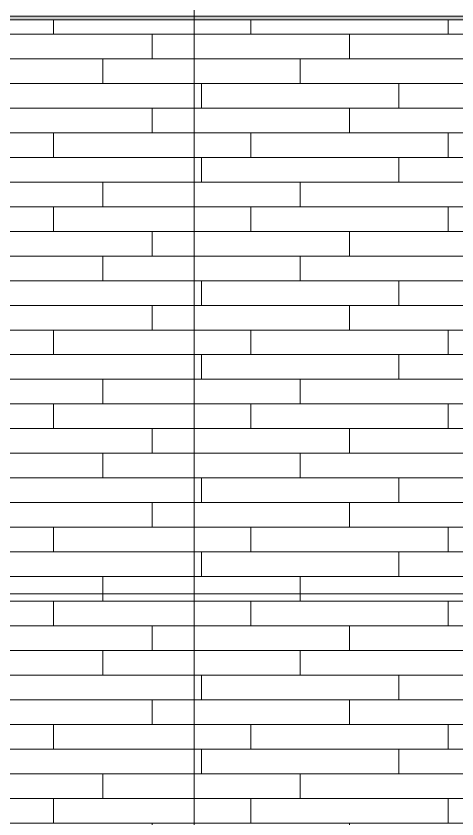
# Model space of a CAD drawing. Header units: inches. Extents: x 1750 to 8392, y -264 to 660.
# Drawn here: x 5497.4 to 5568.9, y 99.5 to 229.8 of the extents above; entities that cross this region are included whole.
import ezdxf

# ---------------------------------------------------------------- set-up
doc = ezdxf.new("R2010")
doc.units = ezdxf.units.IN
doc.header["$MEASUREMENT"] = 0
doc.linetypes.add('Grid Line 1_2_', pattern=[0.875, 0.5, -0.125, 0.125, -0.125])
for name, color, linetype, lineweight in [('0-4', 50, 'Continuous', 5), ('A-FLOR-LEVL-1', 51, 'Grid Line 1_2_', 9), ('A-WALL-2', 113, 'Continuous', 9), ('A-WALL-PATT-1', 111, 'Continuous', 9), ('G-ANNO-SYMB-2', 111, 'Continuous', 9)]:
    doc.layers.add(name, color=color, linetype=linetype, lineweight=lineweight)

# ---------------------------------------------------------------- blocks, each defined once
blk = doc.blocks.new('CTR - 1st Phase - Common Walls_rvt-2-BUILDING ELEVATION - NORTH')
at = {"layer": 'A-FLOR-LEVL-1'}
blk.add_line((-12376.81, 136), (-9659.78, 136), dxfattribs=at)
blk = doc.blocks.new('CTR - 1st Phase -Stairs _ Elevators_rvt-2-BUILDING ELEVATION - NORTH')
at = {"layer": 'A-FLOR-LEVL-1'}
blk.add_line((-12376.81, 136), (-9659.78, 136), dxfattribs=at)
blk = doc.blocks.new('Basic Wall _ EXT - FIBER CEMENT - LARGE - ___-2505168-BUILDING ELEVATION - NORTH')
at = {"layer": 'A-WALL-2'}
blk.add_hatch(color=256, dxfattribs=at).paths.add_polyline_path([(-11394.8, 229.15), (-11356.4, 229.15), (-11356.4, 229.73), (-11663.98, 229.72), (-11663.98, 229.15), (-11412.59, 229.15)], flags=0)
for p, q in [((-11663.98, 229.73), (-11356.4, 229.73)), ((-11663.98, 229.15), (-11356.4, 229.15))]:
    blk.add_line(p, q, dxfattribs=at)

msp = doc.modelspace()

# ---------------------------------------------------------------- hatches: boundary and pattern name
at = {"layer": 'A-WALL-PATT-1'}
h = msp.add_hatch(dxfattribs=at)
h.set_pattern_fill('FP_70', color=256, style=0, pattern_type=2)
h.set_pattern_definition([(0, (5519.5016, -33.2), (0, 4), []), (90, (5519.502, -33.2), (-8, 8), [4, -28]), (90, (5535.502, -29.2), (-8, 8), [4, -28])])
h.paths.add_polyline_path([(5458.775, 49.7022), (5458.3934, 49.7149), (5458.586, 49.7022), (5458.7738, 49.7022)], flags=0)
h.paths.add_polyline_path([(5457.8892, -26), (5558.4591, -26), (5558.4591, 6.2807), (5566.4591, 6.2807), (5566.4591, -26), (5569.8892, -26), (5569.8892, -0.5521), (5570.3892, -0.5521), (5570.3589, 11.4824), (5570.2397, 11.6665), (5570.1648, 11.8809), (5570.1392, 12.3411), (5570.1648, 33.3411), (5570.2397, 33.5555), (5570.4562, 33.8281), (5570.6392, 33.9423), (5570.778, 33.9826), (5571.0005, 33.9826), (5571.201, 33.912), (5571.3397, 33.8122), (5571.4196, 33.7396), (5571.5387, 33.5555), (5571.6137, 33.3411), (5571.6392, 33.111), (5571.6137, 11.8809), (5571.5387, 11.6665), (5571.3892, 11.395), (5571.3892, -0.5521), (5577.8892, -0.5521), (5577.8892, 108.375), (5571.2392, 108.375), (5571.2392, 109.75), (5570.4892, 109.75), (5570.4892, 229.1487), (5457.2892, 229.1487), (5457.2892, 132), (5461.8892, 132), (5461.8892, 120), (5457.2892, 120), (5457.2892, 109.75), (5457.8892, 109.75), (5457.8892, 56.1957), (5458.3017, 56.25), (5458.8841, 56.1733), (5459.4267, 55.9486), (5459.8927, 55.591), (5460.2503, 55.125), (5460.4751, 54.5823), (5460.5517, 54), (5460.4751, 53.4177), (5460.2503, 52.875), (5459.8927, 52.409), (5459.4267, 52.0514), (5458.8939, 51.8267), (5459.2453, 49.8641), (5459.2434, 49.7994), (5459.1469, 49.7967), (5459.1469, 49.751), (5459.1469, 49.7082), (5458.7995, 49.707), (5458.9925, 49.702), (5459.5907, 49.6186), (5459.6947, 49.5413), (5459.7508, 49.5413), (5459.7508, 49.2913), (5459.5567, 49.2913), (5459.4982, 49.2238), (5459.6833, 49.2238), (5459.6538, 47.7238), (5459.4982, 47.7238), (5459.5907, 47.6562), (5459.7508, 47.6562), (5459.7508, 47.4062), (5460.6269, 46.8113), (5461.3463, 45.926), (5461.7352, 44.662), (5461.9786, 43.4177), (5462.0506, 41.9781), (5462.2968, 41.9781), (5462.2968, 41.384), (5457.8892, 41.384), (5457.8892, -23.1669)], flags=0)
h.paths.add_polyline_path([(5458.0433, 49.7022), (5458.0182, 49.7269), (5458.0267, 49.7022)], flags=0)

# ---------------------------------------------------------------- linework, layer by layer
at = {"layer": 'A-FLOR-LEVL-1'}
msp.add_line((4628.8196, 136), (7344.3503, 136), dxfattribs=at)
at = {"layer": 'G-ANNO-SYMB-2'}
msp.add_line((5526.283, 526.9531), (5526.283, -74.9782), dxfattribs=at)

# ---------------------------------------------------------------- block references
at = {"layer": '0-4'}
for name in ['CTR - 1st Phase - Common Walls_rvt-2-BUILDING ELEVATION - NORTH', 'CTR - 1st Phase -Stairs _ Elevators_rvt-2-BUILDING ELEVATION - NORTH']:
    msp.add_blockref(name, (17004.8786, 0), dxfattribs=at)
at = {"layer": 'A-WALL-2'}
msp.add_blockref('Basic Wall _ EXT - FIBER CEMENT - LARGE - ___-2505168-BUILDING ELEVATION - NORTH', (17004.8786, 0), dxfattribs=at)

doc.saveas('drawing.dxf')
